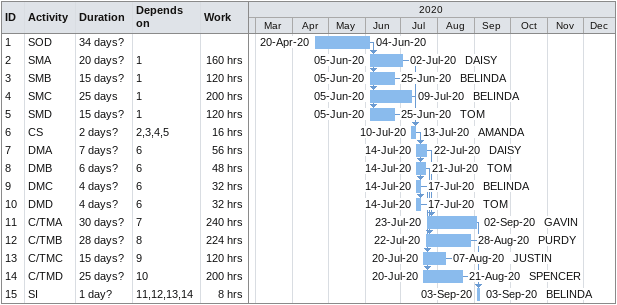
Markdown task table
| ID | Task | Duration | Start | Finish | Predecessors | Resources | Work (h) |
|---|---|---|---|---|---|---|---|
| 1 | SOD | 34d? | 2020-04-20 | 2020-06-04 |  |  |  |
| 2 | SMA | 20d? | 2020-06-05 | 2020-07-02 | 1 | DAISY | 160 |
| 3 | SMB | 15d? | 2020-06-05 | 2020-06-25 | 1 | BELINDA | 120 |
| 4 | SMC | 25d | 2020-06-05 | 2020-07-09 | 1 | BELINDA | 200 |
| 5 | SMD | 15d? | 2020-06-05 | 2020-06-25 | 1 | TOM | 120 |
| 6 | CS | 2d? | 2020-07-10 | 2020-07-13 | 2, 3, 4, 5 | AMANDA | 16 |
| 7 | DMA | 7d? | 2020-07-14 | 2020-07-22 | 6 | DAISY | 56 |
| 8 | DMB | 6d? | 2020-07-14 | 2020-07-21 | 6 | TOM | 48 |
| 9 | DMC | 4d? | 2020-07-14 | 2020-07-17 | 6 | BELINDA | 32 |
| 10 | DMD | 4d? | 2020-07-14 | 2020-07-17 | 6 | TOM | 32 |
| 11 | C/TMA | 30d? | 2020-07-23 | 2020-09-02 | 7 | GAVIN | 240 |
| 12 | C/TMB | 28d? | 2020-07-22 | 2020-08-28 | 8 | PURDY | 224 |
| 13 | C/TMC | 15d? | 2020-07-20 | 2020-08-07 | 9 | JUSTIN | 120 |
| 14 | C/TMD | 25d? | 2020-07-20 | 2020-08-21 | 10 | SPENCER | 200 |
| 15 | SI | 1d? | 2020-09-03 | 2020-09-03 | 11, 12, 13, 14 | BELINDA | 8 |
